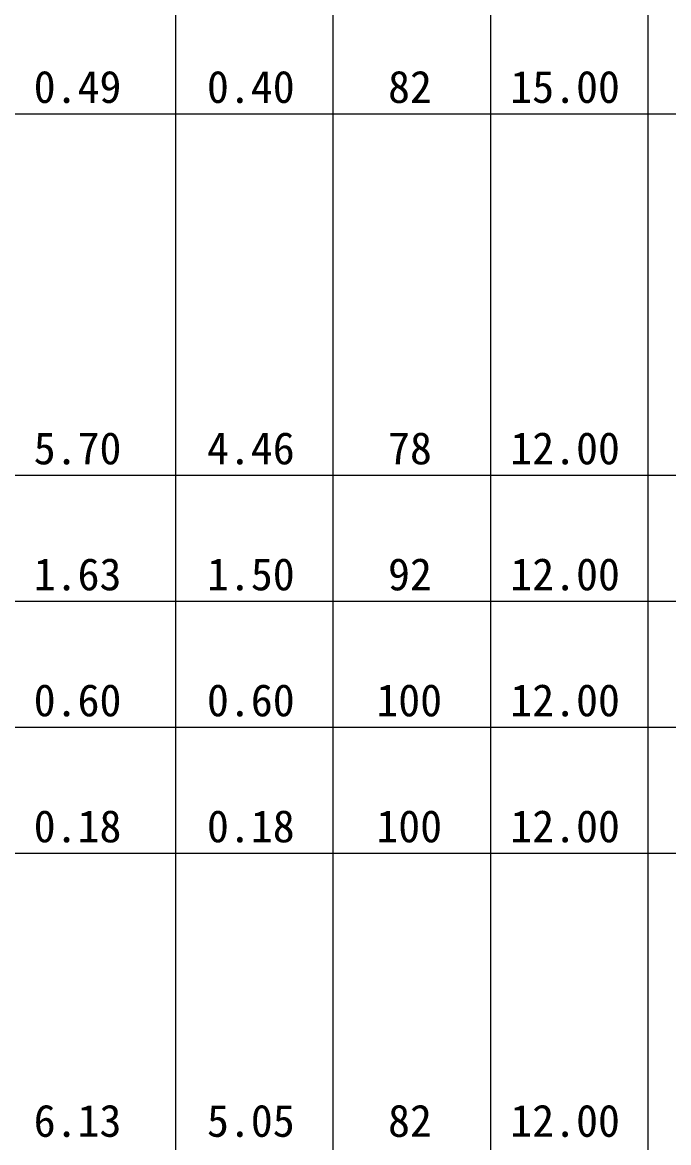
# Model space of a CAD drawing. Header units: inches. Extents: x -27 to 109, y -724 to 26.
# Drawn here: x 23.94 to 32.14, y -641.43 to -627.2 of the extents above; entities that cross this region are included whole.
import ezdxf

# ---------------------------------------------------------------- set-up
doc = ezdxf.new("R2010")
doc.units = ezdxf.units.IN
doc.header["$MEASUREMENT"] = 0
doc.layers.get('0').update_dxf_attribs({"lineweight": 0})
doc.styles.add('宋体', font='')
doc.styles.get('宋体').set_extended_font_data('宋体')

msp = doc.modelspace()

# ---------------------------------------------------------------- linework, layer by layer
at = {"linetype": 'Continuous', "lineweight": 15}
for p, q in [((25.882, 0.896), (25.882, -693.554)), ((27.882, 0.896), (27.882, -693.554)), ((29.882, 0.896), (29.882, -693.554)), ((31.882, 0.896), (31.882, -693.554)), ((23.482, -628.364), (25.882, -628.364)), ((25.882, -628.364), (27.882, -628.364)), ((27.882, -628.364), (29.882, -628.364)), ((29.882, -628.364), (31.882, -628.364)), ((31.882, -628.364), (35.882, -628.364)), ((23.482, -632.954), (25.882, -632.954)), ((25.882, -632.954), (27.882, -632.954)), ((27.882, -632.954), (29.882, -632.954)), ((29.882, -632.954), (31.882, -632.954)), ((31.882, -632.954), (35.882, -632.954)), ((23.482, -634.554), (25.882, -634.554)), ((25.882, -634.554), (27.882, -634.554)), ((27.882, -634.554), (29.882, -634.554)), ((29.882, -634.554), (31.882, -634.554)), ((31.882, -634.554), (35.882, -634.554)), ((23.482, -636.154), (25.882, -636.154)), ((25.882, -636.154), (27.882, -636.154)), ((27.882, -636.154), (29.882, -636.154)), ((29.882, -636.154), (31.882, -636.154)), ((31.882, -636.154), (35.882, -636.154)), ((23.482, -637.754), (25.882, -637.754)), ((25.882, -637.754), (27.882, -637.754)), ((27.882, -637.754), (29.882, -637.754)), ((29.882, -637.754), (31.882, -637.754)), ((31.882, -637.754), (35.882, -637.754))]:
    msp.add_line(p, q, dxfattribs=at)

# ---------------------------------------------------------------- texts
at = {"style": '宋体'}
for s, p in [('0.49', (24.083, -628.227)), ('0.40', (26.283, -628.227)), ('82', (28.582, -628.227)), ('15.00', (30.134, -628.227)), ('5.70', (24.083, -632.817)), ('4.46', (26.283, -632.817)), ('78', (28.582, -632.817)), ('12.00', (30.134, -632.817)), ('1.63', (24.083, -634.417)), ('1.50', (26.283, -634.417)), ('92', (28.582, -634.417)), ('12.00', (30.134, -634.417)), ('0.60', (24.083, -636.017)), ('0.60', (26.283, -636.017)), ('100', (28.433, -636.017)), ('12.00', (30.134, -636.017)), ('0.18', (24.083, -637.617)), ('0.18', (26.283, -637.617)), ('100', (28.433, -637.617)), ('12.00', (30.134, -637.617)), ('6.13', (24.083, -641.357)), ('5.05', (26.283, -641.357)), ('82', (28.582, -641.357)), ('12.00', (30.134, -641.357))]:
    msp.add_text(s, height=0.4092, dxfattribs=at).set_placement(p)

doc.saveas('drawing.dxf')
